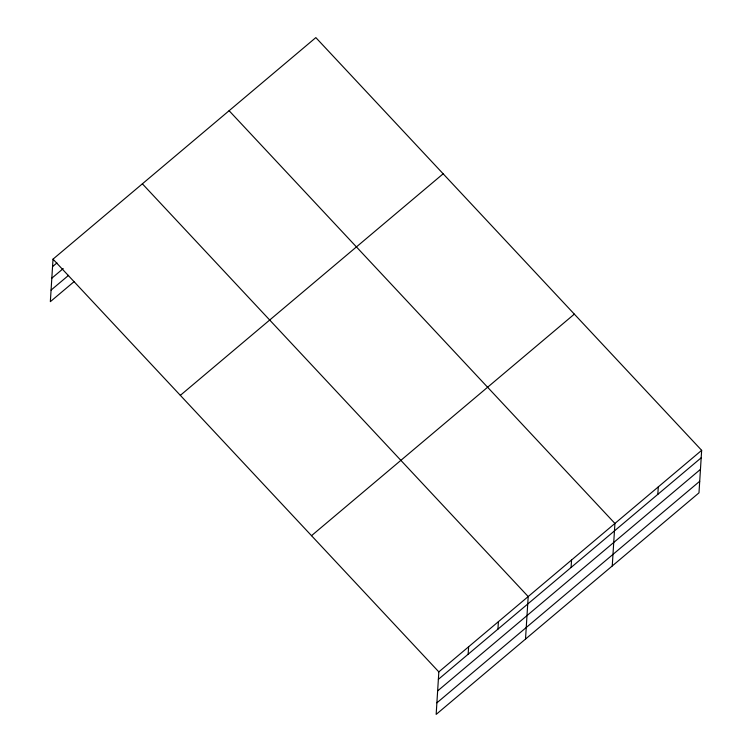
<?xml version="1.0" encoding="UTF-8"?>
<svg xmlns="http://www.w3.org/2000/svg" width="752" height="752" viewBox="0 0 752 752"><rect width="100%" height="100%" fill="white"/><g stroke="black" fill="none" stroke-linecap="round" stroke-linejoin="round"><path stroke-width="1.13" d="M701.654 450.335L438.839 671.884L436.16 714.4L698.984 492.851L701.654 450.335L315.84 37.6L53.016 259.149L50.346 301.665L73.997 281.727M468.148 654.24L468.618 646.776M497.937 629.133L498.407 621.669M525.516 639.068L528.195 596.562L142.382 183.826M571.088 567.469L571.558 560.005M612.25 565.965L614.929 523.448L229.106 110.713M657.821 494.355L658.291 486.892M52.546 266.622L56.926 262.927M51.822 278.184L63.215 268.586M51.07 290.103L68.592 275.326M180.339 395.355L443.154 173.806M311.516 535.678L574.34 314.129M438.369 679.347L701.184 457.799M437.636 690.919L700.46 469.37M436.893 702.838L699.708 481.28M53.016 259.149L438.839 671.884"/></g></svg>
